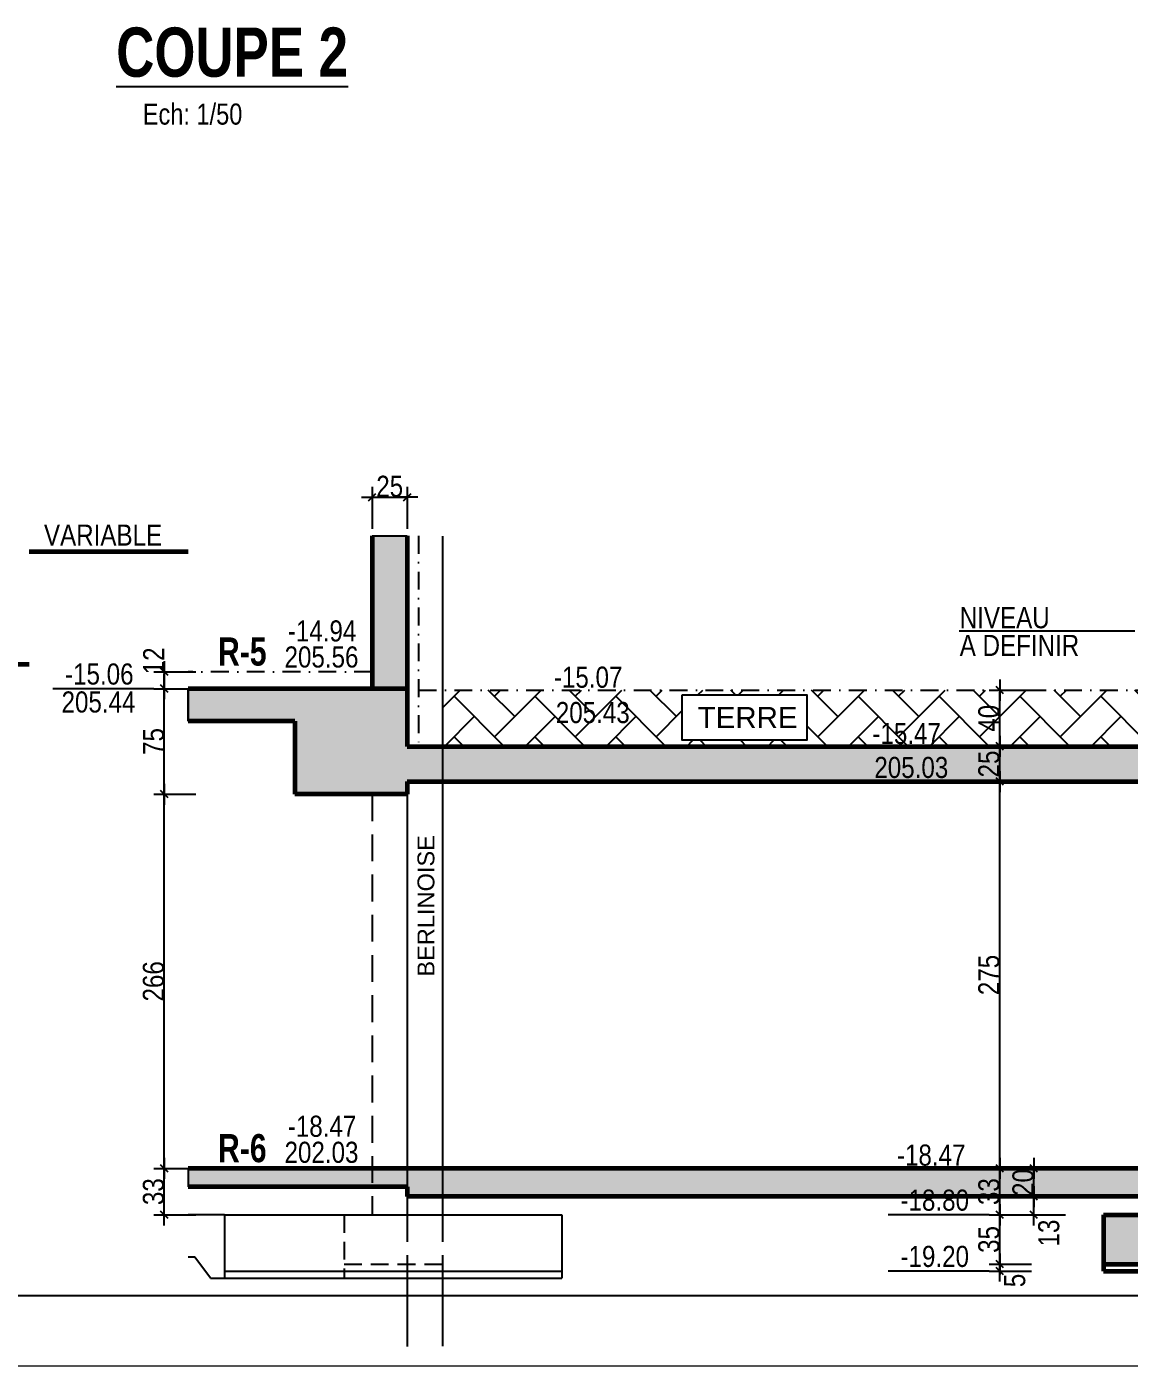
# Model space of a CAD drawing. Header units: millimetres. Extents: x -26249 to 60250, y -21218 to 23336.
# Drawn here: x 20281 to 21065, y 4553 to 5505 of the extents above; entities that cross this region are included whole.
import ezdxf
from ezdxf.enums import TextEntityAlignment as Align

# ---------------------------------------------------------------- set-up
doc = ezdxf.new("R2010")
doc.units = ezdxf.units.MM
doc.linetypes.add('CACHEX2', pattern=[19.05, 12.7, -6.35])
doc.linetypes.add('TIRETPTX2', pattern=[50.8, 25.4, -12.7, 0, -12.7])
for name, color, linetype in [('01_cote_gen', 4, 'Continuous'), ('01_linteaux', 2, 'Continuous'), ('01_poch_BN', 9, 'Continuous'), ('01_poch_murs', 253, 'Continuous'), ('01_texte', 230, 'Continuous'), ('AA_COTES', 2, 'Continuous')]:
    doc.layers.add(name, color=color, linetype=linetype)
doc.layers.add('01_murs_coup', color=5, linetype='Continuous', lineweight=60)
doc.styles.add('ARIAL NA', font='ARIALN.TTF')
doc.styles.add('impact', font='impact.ttf')
doc.styles.add('MATTE_TXT', font='arial.ttf')
doc.styles.add('STYLE2', font='ARIALN.TTF')
doc.dimstyles.new('JB50', dxfattribs={"dimscale": 0.1, "dimtxt": 150, "dimasz": 15, "dimexe": 0.1, "dimexo": 0.1, "dimgap": 0.09, "dimtad": 1, "dimdec": 1, "dimdsep": 46, "dimtxsty": 'STYLE2', "dimblk1": 'BOND_G', "dimblk2": 'BOND_D', "dimsah": 1, "dimcen": 1.5, "dimdle": 0.01, "dimse1": 1, "dimse2": 1, "dimclrd": 4, "dimclre": 2, "dimclrt": 6, "dimazin": 2, "dimtfac": 2.333333, "dimtdec": 1, "dimtix": 1, "dimtmove": 2, "dimatfit": 3, "dimldrblk": 'BOND_G', "dimfxl": 1, "dimtolj": 1, "dimtzin": 0, "dimarcsym": 0})

# ---------------------------------------------------------------- blocks, each defined once
blk = doc.blocks.new('BOND_G')
at = {"layer": 'AA_COTES', "color": 0}
for p, q in [((0, -5), (0, 15)), ((5, 0), (-5, 0)), ((1.77, 1.77), (-1.77, -1.77))]:
    blk.add_line(p, q, dxfattribs=at)
blk = doc.blocks.new('BOND_D')
at = {"layer": 'AA_COTES', "color": 0}
for p, q in [((5, 0), (-5, 0)), ((-1.77, -1.77), (1.77, 1.77)), ((0, 5), (0, -15))]:
    blk.add_line(p, q, dxfattribs=at)
blk = doc.blocks.new('*D2257')
at = {"layer": '01_cote_gen', "color": 4, "lineweight": -2, "transparency": 16777216}
blk.add_line((20973.22, 4627.45), (20973.22, 4659.45), dxfattribs=at)
at = {"layer": 'Defpoints', "color": 0, "transparency": 16777216}
for p in [(20973.22, 4660.95), (21046.96, 4660.95), (21046.96, 4625.95)]:
    blk.add_point(p, dxfattribs=at)
at = {"layer": '01_cote_gen', "color": 4, "lineweight": -2, "transparency": 16777216, "xscale": 1.5, "yscale": 1.5, "zscale": 1.5}
for name, p, rotation in [('BOND_D', (20973.22, 4660.95), 90), ('BOND_G', (20973.22, 4625.95), 270)]:
    blk.add_blockref(name, p, dxfattribs=dict(at, rotation=rotation))
at = {"layer": '01_cote_gen', "color": 6, "transparency": 16777216, "insert": (20965.55, 4643.45), "char_height": 15, "attachment_point": 5, "rotation": 90, "style": 'STYLE2'}
blk.add_mtext('\\A1;35', dxfattribs=at)
blk = doc.blocks.new('*D2154')
at = {"layer": '01_cote_gen', "color": 4, "lineweight": -2, "transparency": 16777216}
blk.add_line((20379.19, 4695.42), (20379.19, 4958.39), dxfattribs=at)
at = {"layer": 'Defpoints', "color": 0, "transparency": 16777216}
for p in [(20379.19, 4959.89), (20503.02, 4959.89), (20482.56, 4693.92)]:
    blk.add_point(p, dxfattribs=at)
at = {"layer": '01_cote_gen', "color": 4, "lineweight": -2, "transparency": 16777216, "xscale": 1.5, "yscale": 1.5, "zscale": 1.5}
for name, p, rotation in [('BOND_D', (20379.19, 4959.89), 90), ('BOND_G', (20379.19, 4693.92), 270)]:
    blk.add_blockref(name, p, dxfattribs=dict(at, rotation=rotation))
at = {"layer": '01_cote_gen', "color": 6, "transparency": 16777216, "insert": (20371.53, 4826.91), "char_height": 15, "attachment_point": 5, "rotation": 90, "style": 'STYLE2'}
blk.add_mtext('\\A1;266', dxfattribs=at)
blk = doc.blocks.new('*D2153')
at = {"layer": '01_cote_gen', "color": 4, "lineweight": -2, "transparency": 16777216}
blk.add_line((20973.22, 4695.42), (20973.22, 4967.39), dxfattribs=at)
at = {"layer": 'Defpoints', "color": 0, "transparency": 16777216}
for p in [(20973.22, 4968.89), (21061.35, 4968.89), (21061.35, 4693.92)]:
    blk.add_point(p, dxfattribs=at)
at = {"layer": '01_cote_gen', "color": 4, "lineweight": -2, "transparency": 16777216, "xscale": 1.5, "yscale": 1.5, "zscale": 1.5}
for name, p, rotation in [('BOND_D', (20973.22, 4968.89), 90), ('BOND_G', (20973.22, 4693.92), 270)]:
    blk.add_blockref(name, p, dxfattribs=dict(at, rotation=rotation))
at = {"layer": '01_cote_gen', "color": 6, "transparency": 16777216, "insert": (20965.55, 4831.41), "char_height": 15, "attachment_point": 5, "rotation": 90, "style": 'STYLE2'}
blk.add_mtext('\\A1;275', dxfattribs=at)
blk = doc.blocks.new('*D2256')
at = {"layer": '01_cote_gen', "color": 4, "lineweight": -2, "transparency": 16777216}
blk.add_line((20973.22, 4662.45), (20973.22, 4692.42), dxfattribs=at)
at = {"layer": 'Defpoints', "color": 0, "transparency": 16777216}
for p in [(20973.22, 4693.92), (20995.72, 4693.92), (21046.96, 4660.95)]:
    blk.add_point(p, dxfattribs=at)
at = {"layer": '01_cote_gen', "color": 4, "lineweight": -2, "transparency": 16777216, "xscale": 1.5, "yscale": 1.5, "zscale": 1.5}
for name, p, rotation in [('BOND_D', (20973.22, 4693.92), 90), ('BOND_G', (20973.22, 4660.95), 270)]:
    blk.add_blockref(name, p, dxfattribs=dict(at, rotation=rotation))
at = {"layer": '01_cote_gen', "color": 6, "transparency": 16777216, "insert": (20965.55, 4677.44), "char_height": 15, "attachment_point": 5, "rotation": 90, "style": 'STYLE2'}
blk.add_mtext('\\A1;33', dxfattribs=at)
blk = doc.blocks.new('*D2259')
at = {"layer": '01_cote_gen', "color": 4, "lineweight": -2, "transparency": 16777216}
blk.add_line((20973.22, 4995.39), (20973.22, 5032.39), dxfattribs=at)
at = {"layer": 'Defpoints', "color": 0, "transparency": 16777216}
for p in [(20973.22, 5033.89), (20995.72, 5033.89), (20995.72, 4993.89)]:
    blk.add_point(p, dxfattribs=at)
at = {"layer": '01_cote_gen', "color": 4, "lineweight": -2, "transparency": 16777216, "xscale": 1.5, "yscale": 1.5, "zscale": 1.5}
for name, p, rotation in [('BOND_D', (20973.22, 5033.89), 90), ('BOND_G', (20973.22, 4993.89), 270)]:
    blk.add_blockref(name, p, dxfattribs=dict(at, rotation=rotation))
at = {"layer": '01_cote_gen', "color": 6, "transparency": 16777216, "insert": (20965.55, 5013.89), "char_height": 15, "attachment_point": 5, "rotation": 90, "style": 'STYLE2'}
blk.add_mtext('\\A1;40', dxfattribs=at)
blk = doc.blocks.new('*D2258')
at = {"layer": '01_cote_gen', "color": 4, "lineweight": -2, "transparency": 16777216}
blk.add_line((20973.22, 4970.39), (20973.22, 4992.39), dxfattribs=at)
at = {"layer": 'Defpoints', "color": 0, "transparency": 16777216}
for p in [(20973.22, 4993.89), (21014.69, 4993.89), (21014.69, 4968.89)]:
    blk.add_point(p, dxfattribs=at)
at = {"layer": '01_cote_gen', "color": 4, "lineweight": -2, "transparency": 16777216, "xscale": 1.5, "yscale": 1.5, "zscale": 1.5}
for name, p, rotation in [('BOND_D', (20973.22, 4993.89), 90), ('BOND_G', (20973.22, 4968.89), 270)]:
    blk.add_blockref(name, p, dxfattribs=dict(at, rotation=rotation))
at = {"layer": '01_cote_gen', "color": 6, "transparency": 16777216, "insert": (20965.55, 4981.39), "char_height": 15, "attachment_point": 5, "rotation": 90, "style": 'STYLE2'}
blk.add_mtext('\\A1;25', dxfattribs=at)
blk = doc.blocks.new('*D2155')
at = {"layer": '01_cote_gen', "color": 4, "lineweight": -2, "transparency": 16777216}
blk.add_line((20379.19, 4961.39), (20379.19, 5033.39), dxfattribs=at)
at = {"layer": 'Defpoints', "color": 0, "transparency": 16777216}
for p in [(20379.19, 5034.89), (20477.64, 5034.89), (20499.94, 4959.89)]:
    blk.add_point(p, dxfattribs=at)
at = {"layer": '01_cote_gen', "color": 4, "lineweight": -2, "transparency": 16777216, "xscale": 1.5, "yscale": 1.5, "zscale": 1.5}
for name, p, rotation in [('BOND_D', (20379.19, 5034.89), 90), ('BOND_G', (20379.19, 4959.89), 270)]:
    blk.add_blockref(name, p, dxfattribs=dict(at, rotation=rotation))
at = {"layer": '01_cote_gen', "color": 6, "transparency": 16777216, "insert": (20371.56, 4997.39), "char_height": 15, "attachment_point": 5, "rotation": 90, "style": 'STYLE2'}
blk.add_mtext('\\A1;75', dxfattribs=at)
blk = doc.blocks.new('*D2156')
at = {"layer": '01_cote_gen', "color": 4, "lineweight": -2, "transparency": 16777216}
blk.add_line((20379.19, 5036.39), (20379.19, 5045.39), dxfattribs=at)
at = {"layer": 'Defpoints', "color": 0, "transparency": 16777216}
for p in [(20379.19, 5046.89), (20450.57, 5046.89), (20450.57, 5034.89)]:
    blk.add_point(p, dxfattribs=at)
at = {"layer": '01_cote_gen', "color": 4, "lineweight": -2, "transparency": 16777216, "xscale": 1.5, "yscale": 1.5, "zscale": 1.5}
for name, p, rotation in [('BOND_D', (20379.19, 5046.89), 90), ('BOND_G', (20379.19, 5034.89), 270)]:
    blk.add_blockref(name, p, dxfattribs=dict(at, rotation=rotation))
at = {"layer": '01_cote_gen', "color": 6, "transparency": 16777216, "insert": (20371.65, 5054.67), "char_height": 15, "attachment_point": 5, "rotation": 90, "style": 'STYLE2'}
blk.add_mtext('\\A1;12', dxfattribs=at)
blk = doc.blocks.new('*D2157')
at = {"layer": '01_cote_gen', "color": 4, "lineweight": -2, "transparency": 16777216}
blk.add_line((20379.19, 4662.42), (20379.19, 4692.42), dxfattribs=at)
at = {"layer": 'Defpoints', "color": 0, "transparency": 16777216}
for p in [(20379.19, 4693.92), (20494.51, 4693.92), (20474.04, 4660.92)]:
    blk.add_point(p, dxfattribs=at)
at = {"layer": '01_cote_gen', "color": 4, "lineweight": -2, "transparency": 16777216, "xscale": 1.5, "yscale": 1.5, "zscale": 1.5}
for name, p, rotation in [('BOND_D', (20379.19, 4693.92), 90), ('BOND_G', (20379.19, 4660.92), 270)]:
    blk.add_blockref(name, p, dxfattribs=dict(at, rotation=rotation))
at = {"layer": '01_cote_gen', "color": 6, "transparency": 16777216, "insert": (20371.53, 4677.42), "char_height": 15, "attachment_point": 5, "rotation": 90, "style": 'STYLE2'}
blk.add_mtext('\\A1;33', dxfattribs=at)
blk = doc.blocks.new('*D2262')
at = {"layer": '01_cote_gen', "color": 4, "lineweight": -2, "transparency": 16777216}
blk.add_line((20997.48, 4675.42), (20997.48, 4692.42), dxfattribs=at)
at = {"layer": 'Defpoints', "color": 0, "transparency": 16777216}
for p in [(20997.48, 4693.92), (21012.97, 4693.92), (21009.26, 4673.92)]:
    blk.add_point(p, dxfattribs=at)
at = {"layer": '01_cote_gen', "color": 4, "lineweight": -2, "transparency": 16777216, "xscale": 1.5, "yscale": 1.5, "zscale": 1.5}
for name, p, rotation in [('BOND_D', (20997.48, 4693.92), 90), ('BOND_G', (20997.48, 4673.92), 270)]:
    blk.add_blockref(name, p, dxfattribs=dict(at, rotation=rotation))
at = {"layer": '01_cote_gen', "color": 6, "transparency": 16777216, "insert": (20989.81, 4683.92), "char_height": 15, "attachment_point": 5, "rotation": 90, "style": 'STYLE2'}
blk.add_mtext('\\A1;20', dxfattribs=at)
blk = doc.blocks.new('*D2261')
at = {"layer": '01_cote_gen', "color": 4, "lineweight": -2, "transparency": 16777216}
blk.add_line((20997.48, 4662.45), (20997.48, 4672.42), dxfattribs=at)
at = {"layer": 'Defpoints', "color": 0, "transparency": 16777216}
for p in [(20997.48, 4673.92), (21046.96, 4673.92), (21046.96, 4660.95)]:
    blk.add_point(p, dxfattribs=at)
at = {"layer": '01_cote_gen', "color": 4, "lineweight": -2, "transparency": 16777216, "xscale": 1.5, "yscale": 1.5, "zscale": 1.5}
for name, p, rotation in [('BOND_D', (20997.48, 4673.92), 90), ('BOND_G', (20997.48, 4660.95), 270)]:
    blk.add_blockref(name, p, dxfattribs=dict(at, rotation=rotation))
at = {"layer": '01_cote_gen', "color": 6, "transparency": 16777216, "insert": (21008.14, 4648.03), "char_height": 15, "attachment_point": 5, "rotation": 90, "style": 'STYLE2'}
blk.add_mtext('\\A1;13', dxfattribs=at)
blk = doc.blocks.new('*D2263')
at = {"layer": '01_cote_gen', "color": 4, "lineweight": -2, "transparency": 16777216}
blk.add_line((20973.22, 4622.45), (20973.22, 4624.45), dxfattribs=at)
at = {"layer": 'Defpoints', "color": 0, "transparency": 16777216}
for p in [(20973.22, 4625.95), (21046.96, 4625.95), (21046.96, 4620.95)]:
    blk.add_point(p, dxfattribs=at)
at = {"layer": '01_cote_gen', "color": 4, "lineweight": -2, "transparency": 16777216, "xscale": 1.5, "yscale": 1.5, "zscale": 1.5}
for name, p, rotation in [('BOND_D', (20973.22, 4625.95), 90), ('BOND_G', (20973.22, 4620.95), 270)]:
    blk.add_blockref(name, p, dxfattribs=dict(at, rotation=rotation))
at = {"layer": '01_cote_gen', "color": 6, "transparency": 16777216, "insert": (20983.94, 4614.3), "char_height": 15, "attachment_point": 5, "rotation": 90, "style": 'STYLE2'}
blk.add_mtext('\\A1;5', dxfattribs=at)
blk = doc.blocks.new('*D2264')
at = {"layer": '01_cote_gen', "color": 4, "lineweight": -2, "transparency": 16777216}
blk.add_line((20528.46, 5170.99), (20550.46, 5170.99), dxfattribs=at)
at = {"layer": 'Defpoints', "color": 0, "transparency": 16777216}
for p in [(20551.96, 5170.99), (20526.96, 5143.58), (20551.96, 5143.58)]:
    blk.add_point(p, dxfattribs=at)
at = {"layer": '01_cote_gen', "color": 4, "lineweight": -2, "transparency": 16777216, "xscale": 1.5, "yscale": 1.5, "zscale": 1.5, "rotation": 180}
blk.add_blockref('BOND_G', (20526.96, 5170.99), dxfattribs=at)
at = {"layer": '01_cote_gen', "color": 4, "lineweight": -2, "transparency": 16777216, "xscale": 1.5, "yscale": 1.5, "zscale": 1.5}
blk.add_blockref('BOND_D', (20551.96, 5170.99), dxfattribs=at)
at = {"layer": '01_cote_gen', "color": 6, "transparency": 16777216, "insert": (20539.46, 5178.66), "char_height": 15, "attachment_point": 5, "style": 'STYLE2'}
blk.add_mtext('\\A1;25', dxfattribs=at)

msp = doc.modelspace()

# ---------------------------------------------------------------- hatches: boundary and pattern name
at = {"layer": '01_poch_BN'}
h = msp.add_hatch(color=256, dxfattribs=at)
h.dxf.hatch_style = 1
h.paths.add_polyline_path([(21116.96, 5050.891), (21091.96, 5048.891), (21091.96, 4993.891), (20551.96, 4993.891), (20551.96, 5034.891), (20396.102, 5034.891), (20396.102, 5011.891), (20471.96, 5011.891), (20471.96, 4959.891), (20526.96, 4959.891), (20551.96, 4959.891), (20551.96, 4968.89), (21091.96, 4968.89), (21091.96, 4660.955), (21046.96, 4660.955), (21046.96, 4625.948), (21116.96, 4625.948)])
h.paths.add_polyline_path([(20551.96, 5143.576), (20526.96, 5143.576), (20526.96, 5034.891), (20551.96, 5034.891)])
h.paths.add_polyline_path([(21091.96, 4693.921), (20396.102, 4693.921), (20396.102, 4680.921), (20551.96, 4680.921), (20551.96, 4673.921), (21091.96, 4673.921)], flags=17)
h = msp.add_hatch(color=256, dxfattribs=at)
h.dxf.hatch_style = 1
h.paths.add_polyline_path([(20551.96, 5143.576), (20526.96, 5143.576), (20526.96, 5034.891), (20551.96, 5034.891)])
h = msp.add_hatch(color=256, dxfattribs=at)
h.dxf.hatch_style = 1
h.paths.add_polyline_path([(21116.96, 5050.891), (21091.96, 5048.891), (21091.96, 4993.891), (20551.96, 4993.891), (20551.96, 5034.891), (20396.102, 5034.891), (20396.102, 5011.891), (20471.96, 5011.891), (20471.96, 4959.891), (20526.96, 4959.891), (20551.96, 4959.891), (20551.96, 4968.89), (21091.96, 4968.89), (21091.96, 4660.955), (21046.96, 4660.955), (21046.96, 4625.948), (21116.96, 4625.948)])
h.paths.add_polyline_path([(21091.96, 4693.921), (20396.102, 4693.921), (20396.102, 4680.921), (20551.96, 4680.921), (20551.96, 4673.921), (21091.96, 4673.921)], flags=17)
h.paths.add_polyline_path([(20421.96, 4660.921), (20421.96, 4620.921)])
at = {"layer": '01_poch_murs'}
h = msp.add_hatch(dxfattribs=at)
h.set_pattern_fill('AR-HBONE', color=256, scale=0.2)
h.set_pattern_definition([(45, (8716.883, 5747.903), (3e-15, 28.73682), [60.96, -20.32]), (135, (8731.251, 5762.271), (3e-15, 28.73682), [60.96, -20.32])])
h.paths.add_polyline_path([(21091.96, 5033.891), (20576.96, 5033.891), (20576.96, 4993.891), (21091.96, 4993.891)])
h.paths.add_polyline_path([(20836.01, 4998.205), (20747.419, 4998.205), (20747.419, 5030.498), (20836.01, 5030.498)], flags=16)
h.paths.add_polyline_path([(20981.08, 5000.912), (20981.08, 5027.525), (20949.852, 5027.525), (20949.852, 5000.912)], flags=24)
h.paths.add_polyline_path([(20653.736, 5006.344), (20725.493, 5006.344), (20725.493, 5029.335), (20653.736, 5029.335)], flags=24)
h.paths.add_polyline_path([(20878.838, 4991.488), (20945.914, 4991.488), (20945.914, 5014.464), (20878.838, 5014.464)], flags=9)
h.paths.add_polyline_path([(20754.715, 5003.148), (20833.235, 5003.148), (20833.235, 5025.648), (20754.715, 5025.648)], flags=8)

# ---------------------------------------------------------------- linework, layer by layer
at = {"layer": '01_linteaux', "linetype": 'TIRETPTX2', "ltscale": 0.5}
for p, q in [((20559.96, 5143.576, 9.99), (20559.96, 4993.891, 9.99)), ((20526.96, 5046.891, 9.99), (20396.102, 5046.891, 9.99)), ((20559.96, 5033.891, 9.99), (21091.96, 5033.891, 9.99))]:
    msp.add_line(p, q, dxfattribs=at)
at = {"layer": '01_linteaux'}
for p, q in [((20576.96, 5143.199, 9.99), (20576.96, 4660.921, 9.99)), ((20551.96, 4959.891, 9.99), (20551.96, 4680.921, 9.99)), ((20551.96, 4673.921, 9.99), (20551.96, 4660.921, 9.99)), ((20421.96, 4660.921, 9.99), (20396.102, 4660.921, 9.99)), ((20421.96, 4660.921, 9.99), (20661.96, 4660.921, 9.99)), ((20421.96, 4660.921, 9.99), (20421.96, 4615.921, 9.99)), ((20661.96, 4660.921, 9.99), (20661.96, 4615.921, 9.99)), ((20400.992, 4630.921, 9.99), (20396.102, 4630.921, 9.99)), ((20411.96, 4615.921, 9.99), (20400.992, 4630.921, 9.99)), ((20421.96, 4620.921, 9.99), (20661.96, 4620.921, 9.99)), ((20411.96, 4615.921, 9.99), (20421.96, 4615.921, 9.99)), ((20421.96, 4615.921, 9.99), (20661.96, 4615.921, 9.99)), ((20551.96, 4615.921, 9.99), (20551.96, 4567.46, 9.99)), ((20576.96, 4615.921, 9.99), (20576.96, 4567.509, 9.99))]:
    msp.add_line(p, q, dxfattribs=at)
at = {"layer": '01_linteaux', "linetype": 'CACHEX2', "ltscale": 1.5}
for p, q in [((20526.96, 4959.891, 9.99), (20526.96, 4660.921, 9.99)), ((20551.96, 4660.921, 9.99), (20551.96, 4615.921, 9.99)), ((20576.96, 4660.921, 9.99), (20576.96, 4615.921, 9.99))]:
    msp.add_line(p, q, dxfattribs=at)
at = {"layer": '01_linteaux', "linetype": 'CACHEX2'}
for p, q in [((20506.96, 4660.921, 9.99), (20506.96, 4615.921, 9.99)), ((20506.96, 4625.921, 9.99), (20576.96, 4625.921, 9.99))]:
    msp.add_line(p, q, dxfattribs=at)
at = {"layer": '01_murs_coup'}
for p, q in [((20526.96, 5143.576, 9.99), (20526.96, 5034.891, 9.99)), ((20551.96, 5143.576, 9.99), (20551.96, 4993.891, 9.99)), ((20283.151, 5132.427, 9.99), (20396.036, 5132.427, 9.99)), ((20243.151, 5052.427, 9.99), (20283.151, 5052.427, 9.99)), ((20551.96, 5034.891, 9.99), (20396.102, 5034.891, 9.99)), ((20471.96, 5011.891, 9.99), (20396.102, 5011.891, 9.99)), ((20471.96, 5011.891, 9.99), (20471.96, 4959.891, 9.99)), ((20551.96, 4993.891, 9.99), (21091.96, 4993.891, 9.99)), ((20551.96, 4968.89, 9.99), (20551.96, 4959.891, 9.99)), ((20551.96, 4968.89, 9.99), (21091.96, 4968.89, 9.99)), ((20526.96, 4959.891, 9.99), (20471.96, 4959.891, 9.99)), ((20551.96, 4959.891, 9.99), (20526.96, 4959.891, 9.99)), ((21091.96, 4693.921, 9.99), (20396.102, 4693.921, 9.99)), ((20551.96, 4680.921, 9.99), (20396.102, 4680.921, 9.99)), ((20551.96, 4680.921, 9.99), (20551.96, 4673.921, 9.99)), ((21091.96, 4673.921, 9.99), (20551.96, 4673.921, 9.99)), ((21046.96, 4660.955, 9.99), (21091.96, 4660.955, 9.99)), ((21046.96, 4660.955, 9.99), (21046.96, 4620.948, 9.99)), ((21046.96, 4625.948, 9.99), (21116.96, 4625.948, 9.99)), ((21046.96, 4620.948, 9.99), (21116.96, 4620.948, 9.99))]:
    msp.add_line(p, q, dxfattribs=at)
at = {"layer": '01_murs_coup', "linetype": 'Continuous', "lineweight": 5}
msp.add_line((21156.96, 4553.358), (11662.741, 4553.358), dxfattribs=at)
at = {"layer": '01_murs_coup', "const_width": 3, "elevation": 9.99}
msp.add_lwpolyline([(20283.151, 5132.427), (20396.036, 5132.427)], dxfattribs=at)
at = {"layer": '01_poch_BN'}
for p, q in [((20526.96, 5143.576, 9.99), (20551.96, 5143.576, 9.99)), ((20396.102, 5034.891, 9.99), (20396.102, 5011.891, 9.99)), ((20396.102, 4693.921, 9.99), (20396.102, 4680.921, 9.99))]:
    msp.add_line(p, q, dxfattribs=at)
at = {"layer": '01_poch_murs'}
for p, q in [((20526.96, 5143.576, 9.99), (20551.96, 5143.576, 9.99)), ((20396.102, 5011.891, 9.99), (20396.102, 5034.891, 9.99)), ((20396.102, 4693.921, 9.99), (20396.102, 4680.921, 9.99)), ((21046.96, 4660.955, 9.99), (21046.96, 4620.948, 9.99))]:
    msp.add_line(p, q, dxfattribs=at)
at = {"layer": '01_texte'}
for p, q in [((21069.207, 5075.852, 9.99), (20944.32, 5075.852, 9.99)), ((20371.694, 5034.891, 9.99), (20299.853, 5034.891, 9.99)), ((20965.716, 4660.955, 9.99), (20893.875, 4660.955, 9.99)), ((20965.716, 4620.948, 9.99), (20893.875, 4620.948, 9.99)), ((21156.96, 4603.358), (11712.741, 4603.358))]:
    msp.add_line(p, q, dxfattribs=at)
at = {"layer": '01_texte', "elevation": 9.99}
msp.add_lwpolyline([(20747.419, 5030.498), (20836.01, 5030.498), (20836.01, 4998.205), (20747.419, 4998.205)], close=True, dxfattribs=at)

# ---------------------------------------------------------------- texts
at = {"layer": '01_texte', "style": 'impact'}
msp.add_text('%%UCOUPE 2', height=35, dxfattribs=at).set_placement((20427.408, 5459.334, 9.99), align=Align.BOTTOM_CENTER)
at = {"layer": '01_texte', "style": 'MATTE_TXT', "width": 0.8}
msp.add_text('Ech: 1/50', height=15, dxfattribs=at).set_placement((20399.27, 5431.314, 9.99), align=Align.BOTTOM_CENTER)
at = {"layer": '01_texte'}
for s, height, style, p in [('VARIABLE', 15, 'ARIAL NA', (20293.631, 5136.583, 9.99)), ('-14.94', 15, 'ARIAL NA', (20466.997, 5068.459, 9.99)), ('NIVEAU', 15, 'ARIAL NA', (20944.767, 5077.86, 9.99)), ('R-5', 20, 'impact', (20417.357, 5051.32, 9.99)), ('205.56', 15, 'ARIAL NA', (20464.684, 5049.954, 9.99)), ('A DEFINIR', 15, 'ARIAL NA', (20944.767, 5058.171, 9.99)), ('-15.06', 15, 'ARIAL NA', (20308.617, 5037.837, 9.99)), ('-15.07', 15, 'ARIAL NA', (20656.189, 5035.573, 9.99)), ('205.44', 15, 'ARIAL NA', (20306.132, 5017.971, 9.99)), ('205.43', 15, 'ARIAL NA', (20657.568, 5010.442, 9.99)), ('TERRE', 15, 'MATTE_TXT', (20758.465, 5006.898, 9.99)), ('-15.47', 15, 'ARIAL NA', (20882.668, 4995.573, 9.99)), ('205.03', 15, 'ARIAL NA', (20884.047, 4971.442, 9.99)), ('-18.47', 15, 'ARIAL NA', (20466.997, 4716.411, 9.99)), ('R-6', 20, 'impact', (20417.357, 4698.35, 9.99)), ('202.03', 15, 'ARIAL NA', (20464.684, 4697.906, 9.99)), ('-18.47', 15, 'ARIAL NA', (20900.124, 4695.93, 9.99)), ('-18.80', 15, 'ARIAL NA', (20902.638, 4663.9, 9.99)), ('-19.20', 15, 'ARIAL NA', (20902.638, 4623.894, 9.99))]:
    msp.add_text(s, height=height, dxfattribs=dict(at, style=style)).set_placement(p)
at = {"layer": '01_texte', "style": 'MATTE_TXT'}
msp.add_text('BERLINOISE', height=12, rotation=90, dxfattribs=at).set_placement((20571.218, 4830.256, 9.99))

# ---------------------------------------------------------------- dimensions: what is measured, and where the dimension line sits
at = {"layer": '01_cote_gen'}
dim = msp.add_linear_dim(base=(20551.96, 5170.988, 9.99), p1=(20526.96, 5143.576, 9.99), p2=(20551.96, 5143.576, 9.99), dimstyle='JB50', dxfattribs=at)
dim.commit()
dim.dimension.update_dxf_attribs({"geometry": '*D2264', "text_midpoint": (20539.46, 5178.655, 9.99)})
for base, p1, p2, picture, middle in [((20379.194, 5046.891, 9.99), (20450.566, 5034.891, 9.99), (20450.566, 5046.891, 9.99), '*D2156', (20371.655, 5054.667, 9.99)), ((20997.48, 4673.921, 9.99), (21046.96, 4660.955, 9.99), (21046.96, 4673.921, 9.99), '*D2261', (21008.143, 4648.028, 9.99)), ((20973.216, 4625.948, 9.99), (21046.96, 4620.948, 9.99), (21046.96, 4625.948, 9.99), '*D2263', (20983.942, 4614.304, 9.99))]:
    dim = msp.add_linear_dim(base=base, p1=p1, p2=p2, angle=90, dimstyle='JB50', dxfattribs=at)
    dim.commit()
    dim.dimension.update_dxf_attribs({"geometry": picture, "text_midpoint": middle, "dimtype": 160})
for base, p1, p2, picture, middle in [((20379.194, 5034.891, 9.99), (20499.941, 4959.891, 9.99), (20477.637, 5034.891, 9.99), '*D2155', (20371.558, 4997.391, 9.99)), ((20973.216, 5033.891, 9.99), (20995.716, 4993.891, 9.99), (20995.716, 5033.891, 9.99), '*D2259', (20965.548, 5013.891, 9.99)), ((20973.216, 4993.891, 9.99), (21014.689, 4968.89, 9.99), (21014.689, 4993.891, 9.99), '*D2258', (20965.548, 4981.391, 9.99)), ((20973.216, 4968.89, 9.99), (21061.347, 4693.921, 9.99), (21061.347, 4968.89, 9.99), '*D2153', (20965.548, 4831.406, 9.99)), ((20379.194, 4959.891, 9.99), (20482.56, 4693.921, 9.99), (20503.018, 4959.891, 9.99), '*D2154', (20371.527, 4826.906, 9.99)), ((20379.194, 4693.921, 9.99), (20474.04, 4660.921, 9.99), (20494.506, 4693.921, 9.99), '*D2157', (20371.527, 4677.421, 9.99)), ((20973.216, 4693.921, 9.99), (21046.96, 4660.955, 9.99), (20995.716, 4693.921, 9.99), '*D2256', (20965.548, 4677.438, 9.99)), ((20997.48, 4693.921, 9.99), (21009.264, 4673.921, 9.99), (21012.974, 4693.921, 9.99), '*D2262', (20989.813, 4683.921, 9.99)), ((20973.216, 4660.955, 9.99), (21046.96, 4625.948, 9.99), (21046.96, 4660.955, 9.99), '*D2257', (20965.548, 4643.451, 9.99))]:
    dim = msp.add_linear_dim(base=base, p1=p1, p2=p2, angle=90, dimstyle='JB50', dxfattribs=at)
    dim.commit()
    dim.dimension.update_dxf_attribs({"geometry": picture, "text_midpoint": middle})

doc.saveas('drawing.dxf')
